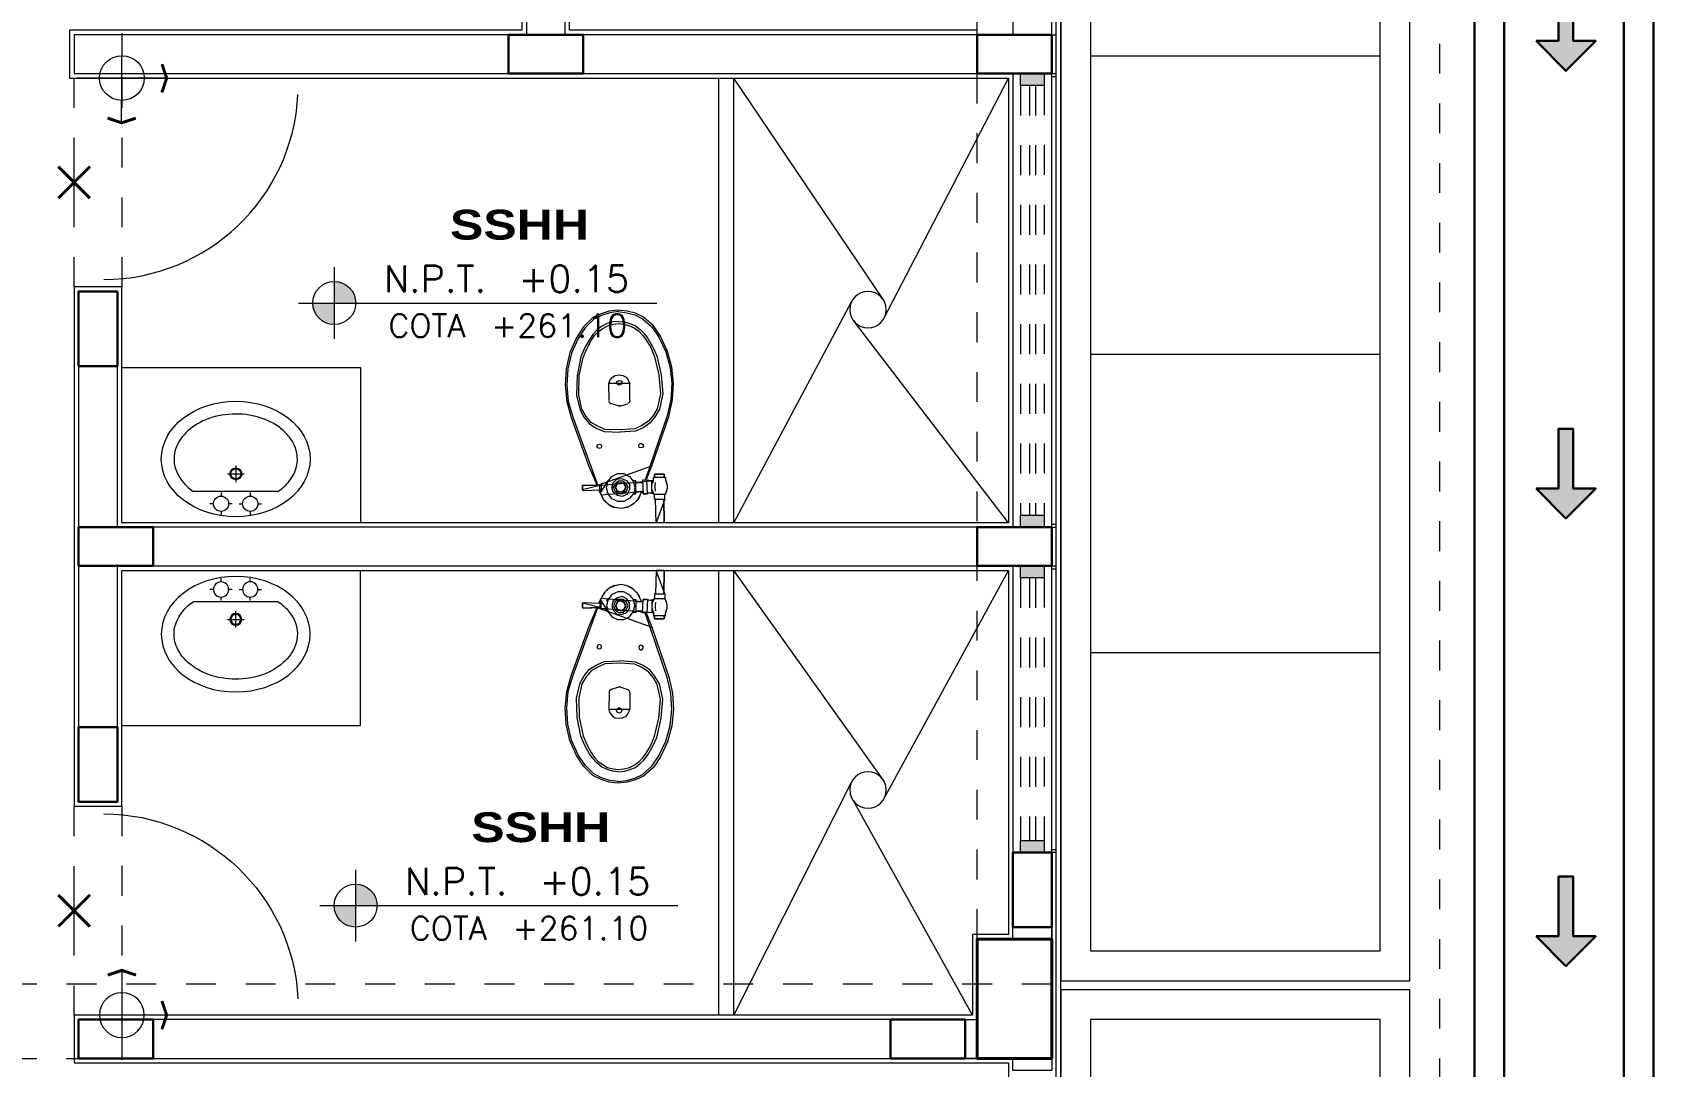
# Model space of a CAD drawing. Header units: metres. Extents: x 349703 to 349913, y 9282546 to 9282694.
# Drawn here: x 349792.72 to 349798.15, y 9282649.45 to 9282652.92 of the extents above; entities that cross this region are included whole.
import ezdxf
from ezdxf.enums import TextEntityAlignment as Align

# ---------------------------------------------------------------- set-up
doc = ezdxf.new("R2010")
doc.units = ezdxf.units.M
doc.header["$LTSCALE"] = 0.25
for name, pattern in [('01 nivel$0$HIDDEN2', [0.1875, 0.125, -0.0625]), ('B. SUM 2$0$HIDDEN', [0.375, 0.25, -0.125]), ('DASHED2', [0.762, 0.635, -0.127])]:
    doc.linetypes.add(name, pattern=pattern)
for name, color, linetype, lineweight in [('.', 7, 'Continuous', 0), ('0_ CUNETAS', 160, 'Continuous', 5), ('0_VANOS', 30, 'Continuous', 9), ('ARQ-FONDO', 253, 'CONTINUOUS', 9), ('CUNETAS-RED', 5, 'CONTINUOUS', 18)]:
    doc.layers.add(name, color=color, linetype=linetype, lineweight=lineweight)
doc.styles.add('MOYO2', font='arialbd.ttf', dxfattribs={"width": 1.2})
doc.styles.add('TM-DIM', font='romans.shx')

# ---------------------------------------------------------------- blocks, each defined once
blk = doc.blocks.new('jkveirvierbwe')
at = {"layer": 'ARQ-FONDO', "linetype": 'Continuous', "lineweight": -2}
for p, q in [((349203.1924, 9283045.3895), (349203.1906, 9283045.4461)), ((349203.2619, 9283045.3913), (349203.2619, 9283045.4461)), ((349203.1924, 9283045.3858), (349203.1924, 9283045.3876)), ((349203.1924, 9283045.384), (349203.1924, 9283045.3858)), ((349203.1943, 9283045.3821), (349203.1924, 9283045.384)), ((349203.1961, 9283045.3821), (349203.1943, 9283045.3821)), ((349203.1961, 9283045.3803), (349203.1961, 9283045.3821)), ((349203.1979, 9283045.3785), (349203.1961, 9283045.3803)), ((349203.1997, 9283045.3785), (349203.1979, 9283045.3785)), ((349203.2235, 9283045.3712), (349203.1997, 9283045.3785)), ((349203.2253, 9283045.3712), (349203.2235, 9283045.3712)), ((349203.2272, 9283045.3693), (349203.2253, 9283045.3712)), ((349203.2253, 9283045.3712), (349203.2253, 9283045.3712)), ((349203.229, 9283045.3712), (349203.2272, 9283045.3693)), ((349203.2272, 9283045.3693), (349203.2272, 9283045.3693)), ((349203.2272, 9283045.3693), (349203.2272, 9283045.3693)), ((349203.2308, 9283045.3712), (349203.229, 9283045.3712)), ((349203.229, 9283045.3712), (349203.229, 9283045.3712)), ((349203.2308, 9283045.3712), (349203.2546, 9283045.3785)), ((349203.2564, 9283045.3803), (349203.2546, 9283045.3785)), ((349203.2582, 9283045.3821), (349203.2564, 9283045.3803)), ((349203.2564, 9283045.3803), (349203.2564, 9283045.3803)), ((349203.2601, 9283045.384), (349203.2582, 9283045.3821)), ((349203.2619, 9283045.3876), (349203.2601, 9283045.3858)), ((349203.2601, 9283045.3858), (349203.2601, 9283045.384)), ((349203.2619, 9283045.3913), (349203.2619, 9283045.3895)), ((349203.2619, 9283045.3895), (349203.2619, 9283045.3876)), ((349203.1047, 9283045.0879), (349203.1029, 9283045.0897)), ((349203.282, 9283045.1153), (349203.3039, 9283045.1153)), ((349203.3185, 9283045.119), (349203.335, 9283045.1208)), ((349203.3405, 9283045.1208), (349203.335, 9283045.1208)), ((349203.335, 9283045.0787), (349203.335, 9283045.1208)), ((349203.335, 9283045.1043), (349203.3368, 9283045.1098)), ((349203.335, 9283045.1007), (349203.335, 9283045.1043)), ((349203.335, 9283045.0952), (349203.335, 9283045.1007)), ((349203.3368, 9283045.0897), (349203.335, 9283045.0952)), ((349203.3368, 9283045.1098), (349203.3387, 9283045.1153)), ((349203.3387, 9283045.0842), (349203.3368, 9283045.0897)), ((349203.3387, 9283045.1153), (349203.3405, 9283045.1208)), ((349203.3807, 9283045.1317), (349203.3405, 9283045.1317)), ((349203.3405, 9283045.1208), (349203.3405, 9283045.1317)), ((349203.3405, 9283045.1208), (349203.3405, 9283045.1226)), ((349203.3405, 9283045.1208), (349203.3405, 9283045.1208)), ((349203.3807, 9283045.1317), (349203.3807, 9283045.1244)), ((349203.3807, 9283045.1244), (349203.3843, 9283045.1153)), ((349203.3843, 9283045.1153), (349203.3862, 9283045.1062)), ((349203.3862, 9283045.0952), (349203.3843, 9283045.0861)), ((349203.3862, 9283045.1062), (349203.3862, 9283045.0952)), ((349203.1687, 9283045.0824), (349203.165, 9283045.0842)), ((349203.1705, 9283045.0623), (349203.165, 9283045.0733)), ((349203.1778, 9283045.0532), (349203.1705, 9283045.0623)), ((349203.187, 9283045.044), (349203.1778, 9283045.0532)), ((349203.1961, 9283045.0367), (349203.187, 9283045.044)), ((349203.2071, 9283045.0312), (349203.1961, 9283045.0367)), ((349203.2674, 9283045.0385), (349203.2564, 9283045.0331)), ((349203.2765, 9283045.0458), (349203.2674, 9283045.0385)), ((349203.2856, 9283045.055), (349203.2765, 9283045.0458)), ((349203.282, 9283045.0842), (349203.3039, 9283045.0842)), ((349203.293, 9283045.0641), (349203.2856, 9283045.055)), ((349203.2966, 9283045.0751), (349203.293, 9283045.0641)), ((349203.3058, 9283045.0769), (349203.3039, 9283045.0842)), ((349203.3076, 9283045.0769), (349203.3058, 9283045.0769)), ((349203.3167, 9283045.0769), (349203.3076, 9283045.0769)), ((349203.3204, 9283045.0769), (349203.3167, 9283045.0769)), ((349203.3204, 9283045.0787), (349203.3204, 9283045.0769)), ((349203.3423, 9283045.0787), (349203.335, 9283045.0787)), ((349203.3405, 9283045.0787), (349203.3387, 9283045.0842)), ((349203.3423, 9283045.0787), (349203.3405, 9283045.0787)), ((349203.3423, 9283045.0769), (349203.3423, 9283045.0787)), ((349203.3423, 9283045.0751), (349203.3423, 9283045.0787)), ((349203.3423, 9283045.0751), (349203.3423, 9283045.0769)), ((349203.3441, 9283045.0586), (349203.3441, 9283045.0751)), ((349203.3807, 9283045.0751), (349203.3789, 9283045.0751)), ((349203.3789, 9283045.0586), (349203.3789, 9283045.0751)), ((349203.3843, 9283045.0861), (349203.3807, 9283045.0769)), ((349203.3807, 9283045.0769), (349203.3807, 9283045.0751)), ((349203.2199, 9283045.0294), (349203.2071, 9283045.0312)), ((349203.2326, 9283045.0276), (349203.2199, 9283045.0294)), ((349203.2436, 9283045.0294), (349203.2326, 9283045.0276)), ((349203.2564, 9283045.0331), (349203.2436, 9283045.0294))]:
    blk.add_line(p, q, dxfattribs=at)
for points in [[(349203.335, 9283045.1208), (349203.3185, 9283045.1226), (349203.3167, 9283045.1226), (349203.335, 9283045.1701), (349203.3917, 9283045.3364), (349203.4044, 9283045.3913), (349203.4081, 9283045.4461), (349203.4026, 9283045.5009), (349203.388, 9283045.5539), (349203.3642, 9283045.6051), (349203.3405, 9283045.6398), (349203.3076, 9283045.6691), (349203.2802, 9283045.6819), (349203.2527, 9283045.6892), (349203.2217, 9283045.6928), (349203.1924, 9283045.6892), (349203.165, 9283045.6801), (349203.1376, 9283045.6673), (349203.1065, 9283045.6362), (349203.0828, 9283045.5996), (349203.0608, 9283045.5503), (349203.0481, 9283045.4955), (349203.0444, 9283045.4406), (349203.0499, 9283045.3858), (349203.0645, 9283045.3328), (349203.1248, 9283045.1665), (349203.1522, 9283045.1043), (349203.1047, 9283045.1062), (349203.1029, 9283045.1043), (349203.1029, 9283045.0897), (349203.1047, 9283045.0879), (349203.1614, 9283045.0897), (349203.1614, 9283045.1043), (349203.1632, 9283045.1062), (349203.165, 9283045.1062)], [(349203.165, 9283045.6801), (349203.1376, 9283045.6673), (349203.1065, 9283045.6362), (349203.0828, 9283045.5996), (349203.0608, 9283045.5503), (349203.0481, 9283045.4955), (349203.0444, 9283045.4406), (349203.0499, 9283045.3858), (349203.0645, 9283045.3328), (349203.1248, 9283045.1665), (349203.1522, 9283045.1043), (349203.335, 9283045.1701), (349203.3917, 9283045.3364), (349203.4044, 9283045.3913), (349203.4081, 9283045.4461), (349203.4026, 9283045.5009), (349203.388, 9283045.5539), (349203.3642, 9283045.6051), (349203.3405, 9283045.6398), (349203.3076, 9283045.6691), (349203.2802, 9283045.6819), (349203.2527, 9283045.6892), (349203.2217, 9283045.6928), (349203.1924, 9283045.6892)], [(349203.2235, 9283045.6472), (349203.2418, 9283045.6453), (349203.2601, 9283045.6398), (349203.2765, 9283045.6325), (349203.2911, 9283045.6216), (349203.3039, 9283045.6088), (349203.3149, 9283045.5942), (349203.3313, 9283045.5667), (349203.3441, 9283045.5357), (349203.3588, 9283045.4754), (349203.3642, 9283045.4114), (349203.3533, 9283045.362), (349203.3405, 9283045.3401), (349203.324, 9283045.32), (349203.3021, 9283045.3054), (349203.2783, 9283045.2944), (349203.229, 9283045.2908), (349203.1778, 9283045.2926), (349203.1541, 9283045.3036), (349203.1321, 9283045.3163), (349203.1157, 9283045.3364), (349203.1011, 9283045.3602), (349203.0901, 9283045.4077), (349203.0919, 9283045.4717), (349203.1047, 9283045.5338), (349203.1175, 9283045.5631), (349203.1321, 9283045.5905), (349203.1431, 9283045.6069), (349203.1559, 9283045.6197), (349203.1705, 9283045.6307), (349203.187, 9283045.6398), (349203.2052, 9283045.6453)], [(349203.1906, 9283045.4461), (349203.1943, 9283045.4571), (349203.2034, 9283045.468), (349203.2125, 9283045.4735), (349203.2253, 9283045.4754), (349203.2381, 9283045.4735), (349203.2491, 9283045.468), (349203.2564, 9283045.4589), (349203.2619, 9283045.4461)], [(349203.2326, 9283045.4552), (349203.2363, 9283045.4498), (349203.2326, 9283045.4443), (349203.2253, 9283045.4406), (349203.2199, 9283045.4443), (349203.2162, 9283045.4479), (349203.218, 9283045.4534), (349203.2253, 9283045.4571)], [(349203.1541, 9283045.2414), (349203.1595, 9283045.2432), (349203.165, 9283045.2414), (349203.1668, 9283045.2359), (349203.165, 9283045.2304), (349203.1595, 9283045.2286), (349203.1541, 9283045.2304), (349203.1504, 9283045.2359)], [(349203.293, 9283045.2432), (349203.2984, 9283045.2469), (349203.3039, 9283045.2432), (349203.3076, 9283045.2378), (349203.3039, 9283045.2323), (349203.2984, 9283045.2304), (349203.293, 9283045.2323), (349203.2911, 9283045.2378)], [(349203.1888, 9283045.119), (349203.2016, 9283045.1354), (349203.2199, 9283045.1445), (349203.2418, 9283045.1445), (349203.2601, 9283045.1354), (349203.2729, 9283045.119), (349203.2783, 9283045.0989), (349203.2747, 9283045.0787), (349203.2619, 9283045.0623), (349203.2418, 9283045.0513), (349203.2217, 9283045.0513), (349203.2016, 9283045.0605), (349203.1888, 9283045.0769), (349203.1833, 9283045.097)], [(349203.377, 9283045.1317), (349203.377, 9283045.1427), (349203.3441, 9283045.1427), (349203.3441, 9283045.1317), (349203.3441, 9283045.1427), (349203.377, 9283045.1427)], [(349203.1029, 9283045.0897), (349203.1029, 9283045.1043), (349203.1047, 9283045.1062), (349203.1614, 9283045.1043)], [(349203.3039, 9283045.0842), (349203.3003, 9283045.0842), (349203.2966, 9283045.0751), (349203.2875, 9283045.0568), (349203.2729, 9283045.0422), (349203.2527, 9283045.0312), (349203.2326, 9283045.0276), (349203.2107, 9283045.0312), (349203.1906, 9283045.0404), (349203.176, 9283045.055), (349203.165, 9283045.0733), (349203.1577, 9283045.0897), (349203.165, 9283045.0733)], [(349203.1851, 9283045.1135), (349203.1687, 9283045.1116), (349203.165, 9283045.1098), (349203.165, 9283045.0842)], [(349203.2052, 9283045.1135), (349203.218, 9283045.1263), (349203.2345, 9283045.1281), (349203.2509, 9283045.1208), (349203.2601, 9283045.108), (349203.2601, 9283045.0897), (349203.2509, 9283045.0751), (349203.2363, 9283045.0678), (349203.2199, 9283045.0714), (349203.2052, 9283045.0824), (349203.2016, 9283045.097)], [(349203.2125, 9283045.1116), (349203.2235, 9283045.1208), (349203.2381, 9283045.1208), (349203.2491, 9283045.1116), (349203.2546, 9283045.0989), (349203.2491, 9283045.0842), (349203.2381, 9283045.0769), (349203.2235, 9283045.0769), (349203.2125, 9283045.0842), (349203.2071, 9283045.0989)], [(349203.2217, 9283045.0824), (349203.2125, 9283045.0989), (349203.2217, 9283045.1135), (349203.24, 9283045.1153), (349203.2491, 9283045.0989), (349203.24, 9283045.0824)], [(349203.2199, 9283045.1098), (349203.2308, 9283045.1153), (349203.2418, 9283045.1098), (349203.2473, 9283045.0989), (349203.2418, 9283045.0879), (349203.2308, 9283045.0824), (349203.2199, 9283045.0861), (349203.2144, 9283045.0989)], [(349203.3204, 9283045.0769), (349203.3185, 9283045.1226), (349203.3039, 9283045.1226), (349203.3058, 9283045.0769)], [(349203.335, 9283045.1208), (349203.3405, 9283045.1208)], [(349203.3496, 9283044.9801), (349203.3478, 9283045.0586), (349203.3441, 9283045.0586), (349203.3789, 9283045.0586)]]:
    blk.add_lwpolyline(points, close=True, dxfattribs=at)
for points in [[(349203.2235, 9283045.6874), (349203.1943, 9283045.6837), (349203.1668, 9283045.6746), (349203.1413, 9283045.6618), (349203.112, 9283045.6325), (349203.0883, 9283045.5978), (349203.0663, 9283045.5485), (349203.0535, 9283045.4955), (349203.0499, 9283045.4406), (349203.0554, 9283045.3858), (349203.07, 9283045.3346), (349203.1541, 9283045.1043)], [(349203.2217, 9283045.6874), (349203.2509, 9283045.6837), (349203.2783, 9283045.6764), (349203.3039, 9283045.6636), (349203.335, 9283045.6362), (349203.3588, 9283045.6015), (349203.3825, 9283045.5521), (349203.3971, 9283045.4991), (349203.4026, 9283045.4461), (349203.399, 9283045.3913), (349203.3862, 9283045.3383), (349203.3131, 9283045.1226)], [(349203.2235, 9283045.6545), (349203.2034, 9283045.6526), (349203.1851, 9283045.6472), (349203.1668, 9283045.638), (349203.1504, 9283045.6252), (349203.1376, 9283045.6106), (349203.1266, 9283045.5942), (349203.1102, 9283045.5667), (349203.0974, 9283045.5357), (349203.0846, 9283045.4717), (349203.0828, 9283045.4077), (349203.0956, 9283045.3566), (349203.1084, 9283045.3328), (349203.1266, 9283045.3109), (349203.1504, 9283045.2962), (349203.176, 9283045.2853), (349203.229, 9283045.2834)], [(349203.2235, 9283045.6545), (349203.2436, 9283045.6526), (349203.2619, 9283045.6472), (349203.2802, 9283045.6398), (349203.2966, 9283045.627), (349203.3094, 9283045.6143), (349203.3222, 9283045.5978), (349203.3387, 9283045.5686), (349203.3514, 9283045.5393), (349203.3661, 9283045.4754), (349203.3715, 9283045.4114), (349203.3606, 9283045.3602), (349203.346, 9283045.3364), (349203.3295, 9283045.3145), (349203.3058, 9283045.2981), (349203.2802, 9283045.2871), (349203.2272, 9283045.2834)], [(349203.165, 9283045.0879), (349203.1632, 9283045.0879), (349203.1632, 9283045.0897), (349203.1614, 9283045.0897)], [(349203.1888, 9283045.119), (349203.1851, 9283045.119), (349203.1851, 9283045.1116)], [(349203.2729, 9283045.0769), (349203.282, 9283045.0769), (349203.282, 9283045.1208), (349203.2729, 9283045.1208)], [(349203.3405, 9283045.1226), (349203.3405, 9283045.1317), (349203.3441, 9283045.1317)], [(349203.377, 9283045.1317), (349203.3807, 9283045.1317), (349203.3807, 9283045.1244), (349203.3825, 9283045.119), (349203.3843, 9283045.1116), (349203.3862, 9283045.1062), (349203.3862, 9283045.1007), (349203.3862, 9283045.0952), (349203.3843, 9283045.0879), (349203.3825, 9283045.0824), (349203.3807, 9283045.0769), (349203.3807, 9283045.0751), (349203.3423, 9283045.0751), (349203.3441, 9283045.0751)], [(349203.3478, 9283045.0861), (349203.3478, 9283045.0897), (349203.346, 9283045.0934), (349203.346, 9283045.097), (349203.346, 9283045.1007), (349203.346, 9283045.1043), (349203.346, 9283045.108), (349203.3478, 9283045.1116), (349203.3478, 9283045.1153)], [(349203.1851, 9283045.0842), (349203.1851, 9283045.0769), (349203.1888, 9283045.0769)], [(349203.335, 9283045.0806), (349203.3204, 9283045.0787), (349203.335, 9283045.0806), (349203.335, 9283045.0787), (349203.3405, 9283045.0787)], [(349203.3752, 9283045.0586), (349203.377, 9283044.9801), (349203.3496, 9283044.9801), (349203.3478, 9283045.0586)], [(349203.377, 9283044.9801), (349203.3752, 9283045.0586), (349203.3789, 9283045.0586), (349203.3789, 9283045.0751)]]:
    blk.add_lwpolyline(points, dxfattribs=at)
blk = doc.blocks.new('LAVATORIO OVALIN')
at = {"layer": 'ARQ-FONDO', "linetype": 'ByBlock', "lineweight": 0}
for p, q in [((-0.0873, -0.0513), (-0.1012, -0.0513)), ((-0.0573, -0.0213), (-0.0573, -0.0074)), ((-0.0134, -0.0513), (-0.0273, -0.0513)), ((0.014, -0.0513), (0.0279, -0.0513)), ((0.0579, -0.0213), (0.0579, -0.0074)), ((0.0879, -0.0513), (0.1018, -0.0513)), ((-0.1677, -0.1), (0.1683, -0.1)), ((-0.0573, -0.0953), (-0.0573, -0.0813)), ((0.0579, -0.0953), (0.0579, -0.0813)), ((0.0321, -0.1692), (-0.0329, -0.1692)), ((0.0321, -0.1692), (-0.0329, -0.1692)), ((-0.0004, -0.2017), (-0.0004, -0.1367))]:
    blk.add_line(p, q, dxfattribs=at)
for centre, radius in [((-0.0573, -0.0513), 0.03), ((0.0579, -0.0513), 0.03), ((-0.0004, -0.1692), 0.0234), ((-0.0004, -0.1692), 0.0197)]:
    blk.add_circle(centre, radius, dxfattribs=at)
blk.add_ellipse((0, -0.2275), major_axis=(0.2931, 0), ratio=0.776272, dxfattribs=at)
blk.add_open_spline([(-0.1677, -0.1), (-0.1836, -0.111), (-0.1974, -0.1234), (-0.2436, -0.1796), (-0.2518, -0.2284), (-0.2166, -0.3204), (-0.1693, -0.3648), (-0.0391, -0.4105), (0.0413, -0.4102), (0.1709, -0.3637), (0.2177, -0.3191), (0.2403, -0.258), (0.2431, -0.2427), (0.2431, -0.2275), (0.2431, -0.1822), (0.2176, -0.1348), (0.1683, -0.1)], degree=3, knots=[2.306856, 2.306856, 2.306856, 2.306856, 2.57267, 2.57267, 3.430227, 3.430227, 4.287783, 4.287783, 5.14534, 5.14534, 6.002897, 6.002897, 6.283185, 6.283185, 6.283185, 7.116264, 7.116264, 7.116264, 7.116264], dxfattribs=at)
blk = doc.blocks.new('*U932')
blk.add_arc((0.0224, 0.0482), 0.6526, 0.1579, 87.0814)
blk = doc.blocks.new('CAMBIOPISO')
at = {"layer": 'ARQ-FONDO'}
blk.add_line((-0.1, 0), (0.1, 0), dxfattribs=at)
at = {"layer": 'ARQ-FONDO', "const_width": 0.01}
for points in [[(-0.053, -0.053), (0.053, 0.053)], [(-0.053, 0.053), (0.053, -0.053)]]:
    blk.add_lwpolyline(points, dxfattribs=at)
blk = doc.blocks.new('*U674')
at = {"linetype": 'Continuous', "true_color": 0xbebebe}
for points in [[(3032.1314, 1351.1888), (3032.1314, 1351.2688), (3032.1714, 1351.2688), (3032.1714, 1351.1888)], [(3033.0514, 1351.1888), (3033.0514, 1351.2688), (3033.0914, 1351.2688), (3033.0914, 1351.1888)]]:
    blk.add_hatch(color=9, dxfattribs=at).paths.add_polyline_path(points)
at = {"layer": '0_VANOS', "linetype": 'Continuous'}
for p, q in [((3032.1314, 1351.2688), (3032.1714, 1351.2688)), ((3032.1314, 1351.2688), (3032.1314, 1351.1888)), ((3032.1714, 1351.2688), (3032.1714, 1351.1888)), ((3033.0514, 1351.1888), (3033.0514, 1351.2688)), ((3033.0514, 1351.2688), (3033.0914, 1351.2688)), ((3033.0914, 1351.2688), (3033.0914, 1351.1888)), ((3032.1714, 1351.1888), (3032.1314, 1351.1888)), ((3033.0914, 1351.1888), (3033.0514, 1351.1888))]:
    blk.add_line(p, q, dxfattribs=at)
at = {"layer": '0_VANOS', "linetype": '01 nivel$0$HIDDEN2', "ltscale": 0.5}
for p, q in [((3032.1708, 1351.2688), (3033.0508, 1351.2688)), ((3032.1714, 1351.2388), (3033.0514, 1351.2388)), ((3032.1714, 1351.2188), (3033.0514, 1351.2188)), ((3032.1714, 1351.1888), (3033.0514, 1351.1888))]:
    blk.add_line(p, q, dxfattribs=at)
at = {"layer": '0_VANOS', "linetype": '01 nivel$0$HIDDEN2'}
blk.add_line((3033.0514, 1351.2688), (3033.0914, 1351.2688), dxfattribs=at)
blk = doc.blocks.new('*U675')
at = {"linetype": 'Continuous', "true_color": 0xbebebe}
for points in [[(3032.1314, 1351.1888), (3032.1314, 1351.2688), (3032.1714, 1351.2688), (3032.1714, 1351.1888)], [(3033.6114, 1351.1888), (3033.6114, 1351.2688), (3033.6514, 1351.2688), (3033.6514, 1351.1888)]]:
    blk.add_hatch(color=9, dxfattribs=at).paths.add_polyline_path(points)
at = {"layer": '0_VANOS', "linetype": 'Continuous'}
for p, q in [((3032.1314, 1351.2688), (3032.1714, 1351.2688)), ((3032.1314, 1351.2688), (3032.1314, 1351.1888)), ((3032.1714, 1351.2688), (3032.1714, 1351.1888)), ((3033.6114, 1351.1888), (3033.6114, 1351.2688)), ((3033.6114, 1351.2688), (3033.6514, 1351.2688)), ((3033.6514, 1351.2688), (3033.6514, 1351.1888)), ((3032.1714, 1351.1888), (3032.1314, 1351.1888)), ((3033.6514, 1351.1888), (3033.6114, 1351.1888))]:
    blk.add_line(p, q, dxfattribs=at)
at = {"layer": '0_VANOS', "linetype": '01 nivel$0$HIDDEN2', "ltscale": 0.5}
for p, q in [((3032.1708, 1351.2688), (3033.6108, 1351.2688)), ((3032.1714, 1351.2388), (3033.6114, 1351.2388)), ((3032.1714, 1351.2188), (3033.6114, 1351.2188)), ((3032.1714, 1351.1888), (3033.6114, 1351.1888))]:
    blk.add_line(p, q, dxfattribs=at)
at = {"layer": '0_VANOS', "linetype": '01 nivel$0$HIDDEN2'}
blk.add_line((3033.6114, 1351.2688), (3033.6514, 1351.2688), dxfattribs=at)
blk = doc.blocks.new('INICIO 1')
at = {"layer": 'ARQ-FONDO'}
for p, q in [((0, -0.15), (0, 0.15)), ((-0.15, 0), (0.15, 0))]:
    blk.add_line(p, q, dxfattribs=at)
at = {"layer": 'ARQ-FONDO', "const_width": 0.01}
for points in [[(-0.1342, -0.0474), (-0.15, 0), (-0.1342, 0.0474)], [(0.0474, -0.1342), (0, -0.15), (-0.0474, -0.1342)]]:
    blk.add_lwpolyline(points, dxfattribs=at)
at = {"layer": 'ARQ-FONDO'}
blk.add_circle((0, 0), 0.075, dxfattribs=at)
blk = doc.blocks.new('MODULO MADRE')
at = {"layer": 'ARQ-FONDO'}
for p, q in [((350111.0615, 9282493.6075), (350112.5515, 9282493.6075)), ((350111.0615, 9282493.5575), (350112.5515, 9282493.5575)), ((350112.7115, 9282493.6075), (350114.2015, 9282493.6075)), ((350112.7115, 9282493.5575), (350114.2015, 9282493.5575))]:
    blk.add_line(p, q, dxfattribs=at)
for points in [[(350110.6265, 9282494.5424), (350110.6265, 9282494.6874), (350110.9015, 9282494.6874), (350111.3315, 9282494.6874)], [(350111.3315, 9282494.6874), (350111.6065, 9282494.6874), (350111.6065, 9282494.5424)], [(350111.6165, 9282494.6724), (350111.6165, 9282494.6874), (350112.5565, 9282494.6874)], [(350112.5565, 9282494.6724), (350112.5565, 9282494.6874)], [(350112.5665, 9282494.6874), (350112.6815, 9282494.6874)], [(350112.5665, 9282494.6724), (350112.5665, 9282494.6874)], [(350112.6815, 9282494.6874), (350112.6965, 9282494.6874)], [(350112.6965, 9282494.6724), (350112.6965, 9282494.6874)], [(350112.7065, 9282494.6874), (350114.2065, 9282494.6874)], [(350112.7065, 9282494.6724), (350112.7065, 9282494.6874)], [(350114.2065, 9282494.6724), (350114.2065, 9282494.6874)], [(350114.2165, 9282494.6874), (350114.3315, 9282494.6874)], [(350114.2165, 9282494.6724), (350114.2165, 9282494.6874)], [(350114.3315, 9282494.6874), (350114.3465, 9282494.6874)], [(350114.3465, 9282494.6724), (350114.3465, 9282494.6874)], [(350110.9015, 9282494.5274), (350110.6265, 9282494.5274)], [(350110.9015, 9282494.3974), (350110.9015, 9282494.5274)], [(350111.6165, 9282494.5274), (350111.3315, 9282494.5274), (350111.3315, 9282494.4074), (350111.0615, 9282494.4074), (350111.0615, 9282494.1324)], [(350112.5515, 9282494.4224), (350112.5515, 9282494.4224), (350112.5515, 9282494.5274), (350111.6165, 9282494.5274)], [(350111.782, 9282494.1076), (350112.5515, 9282494.5274)], [(350114.2015, 9282494.4224), (350114.2015, 9282494.4224), (350114.2015, 9282494.5274), (350112.7115, 9282494.5274), (350112.7115, 9282494.4224)], [(350112.7115, 9282494.5274), (350113.3889, 9282494.0081)], [(350113.3912, 9282494.1076), (350114.2015, 9282494.5274)], [(350110.9015, 9282494.1324), (350110.9015, 9282494.3974)], [(350111.0615, 9282494.4074), (350111.7796, 9282494.0081)], [(350112.5515, 9282491.6624), (350112.5515, 9282494.4224)], [(350112.6965, 9282494.4224), (350112.5665, 9282494.4224)], [(350112.5665, 9282494.4224), (350112.6965, 9282494.4224)], [(350112.7115, 9282494.4224), (350112.7115, 9282491.5574), (350113.2365, 9282491.5574)], [(350114.3615, 9282494.4224), (350114.3615, 9282493.0574), (350116.8215, 9282493.0574), (350116.8215, 9282492.8974), (350114.3615, 9282492.8974), (350114.3615, 9282491.3824), (350114.2015, 9282491.3824), (350114.2015, 9282494.4224)], [(350114.2165, 9282494.4224), (350114.3465, 9282494.4224)], [(350110.9015, 9282491.6624), (350110.9015, 9282494.1324)], [(350110.9165, 9282494.1324), (350111.0465, 9282494.1324)], [(350111.0465, 9282494.1324), (350110.9165, 9282494.1324)], [(350111.0615, 9282494.1324), (350111.0615, 9282491.6624)], [(350111.8452, 9282494.1108), (350112.5515, 9282493.6075)], [(350113.4545, 9282494.1108), (350114.2015, 9282493.6075)], [(350111.0615, 9282493.6075), (350111.8422, 9282494.0017)], [(350112.7115, 9282493.6075), (350113.4514, 9282494.0017)], [(350112.0315, 9282491.5574), (350112.0315, 9282492.3571), (350112.5515, 9282492.3571)], [(350113.2315, 9282491.5574), (350113.2315, 9282492.3571), (350112.7115, 9282492.3571)], [(350111.0615, 9282491.6624), (350111.0615, 9282491.3974), (350110.9015, 9282491.3974), (350110.9015, 9282491.6624)], [(350111.0465, 9282491.6624), (350110.9165, 9282491.6624)], [(350112.0265, 9282491.5574), (350112.5515, 9282491.5574), (350112.5515, 9282491.6624)], [(350112.6965, 9282491.6624), (350112.5665, 9282491.6624)], [(350112.0265, 9282491.3974), (350111.7615, 9282491.3974), (350111.7615, 9282491.5574), (350112.0265, 9282491.5574)], [(350113.2365, 9282491.5574), (350113.2365, 9282491.5574), (350113.5015, 9282491.5574), (350113.5015, 9282491.3974), (350113.2365, 9282491.3974)], [(350112.0265, 9282491.4124), (350112.0265, 9282491.5424)], [(350113.2365, 9282491.5424), (350113.2365, 9282491.4124)], [(350112.6815, 9282491.3974), (350112.0265, 9282491.3974)], [(350113.2365, 9282491.3974), (350112.6815, 9282491.3974)]]:
    blk.add_lwpolyline(points, dxfattribs=at)
for points in [[(350110.9165, 9282494.6724), (350110.8765, 9282494.6724), (350110.8765, 9282494.5424), (350110.9165, 9282494.5424)], [(350111.3565, 9282494.6724), (350111.3165, 9282494.6724), (350111.3165, 9282494.5424), (350111.3565, 9282494.5424)], [(350111.6065, 9282494.6724), (350112.5665, 9282494.6724), (350112.5665, 9282494.5424), (350111.6065, 9282494.5424)], [(350112.6965, 9282494.6724), (350114.2165, 9282494.6724), (350114.2165, 9282494.5424), (350112.6965, 9282494.5424)], [(350114.3465, 9282494.6724), (350115.8665, 9282494.6724), (350115.8665, 9282494.5424), (350114.3465, 9282494.5424)], [(350111.0465, 9282494.3824), (350111.0465, 9282494.4224), (350110.9165, 9282494.4224), (350110.9165, 9282494.3824)], [(350112.5665, 9282494.4224), (350112.6965, 9282494.4224), (350112.6965, 9282491.6624), (350112.5665, 9282491.6624)], [(350114.2165, 9282494.4224), (350114.3465, 9282494.4224), (350114.3465, 9282491.3974), (350114.2165, 9282491.3974)], [(350110.9165, 9282494.1324), (350111.0465, 9282494.1324), (350111.0465, 9282491.6624), (350110.9165, 9282491.6624)], [(350114.3465, 9282493.0424), (350116.8065, 9282493.0424), (350116.8065, 9282492.9124), (350114.3465, 9282492.9124)], [(350112.0265, 9282491.5424), (350112.5665, 9282491.5424), (350112.5665, 9282491.4124), (350112.0265, 9282491.4124)], [(350112.6965, 9282491.5424), (350113.2365, 9282491.5424), (350113.2365, 9282491.4124), (350112.6965, 9282491.4124)]]:
    blk.add_lwpolyline(points, close=True, dxfattribs=at)
at = {"layer": 'ARQ-FONDO', "lineweight": 40}
blk.add_lwpolyline([(350110.9165, 9282494.6724), (350111.3165, 9282494.6724), (350111.3165, 9282494.4224), (350110.9165, 9282494.4224)], close=True, dxfattribs=at)
at = {"layer": 'ARQ-FONDO', "lineweight": 30, "flags": 128}
for points in [[(350111.3565, 9282494.5424), (350111.3565, 9282494.6724), (350111.6065, 9282494.6724), (350111.6065, 9282494.5424), (350111.3565, 9282494.5424)], [(350112.5665, 9282494.6724), (350112.6965, 9282494.6724), (350112.6965, 9282494.4224), (350112.5665, 9282494.4224), (350112.5665, 9282494.6724)], [(350114.2165, 9282494.6724), (350114.3465, 9282494.6724), (350114.3465, 9282494.4224), (350114.2165, 9282494.4224), (350114.2165, 9282494.6724)], [(350110.9165, 9282494.3824), (350111.0465, 9282494.3824), (350111.0465, 9282494.1324), (350110.9165, 9282494.1324), (350110.9165, 9282494.3824)], [(350114.2165, 9282493.1024), (350114.3465, 9282493.1024), (350114.3465, 9282492.8524), (350114.2165, 9282492.8524), (350114.2165, 9282493.1024)], [(350110.9165, 9282491.6624), (350111.0465, 9282491.6624), (350111.0465, 9282491.4124), (350110.9165, 9282491.4124), (350110.9165, 9282491.6624)], [(350112.5665, 9282491.6624), (350112.6965, 9282491.6624), (350112.6965, 9282491.4124), (350112.5665, 9282491.4124), (350112.5665, 9282491.6624)], [(350112.0265, 9282491.5424), (350112.0265, 9282491.4124), (350111.7765, 9282491.4124), (350111.7765, 9282491.5424), (350112.0265, 9282491.5424)], [(350113.4865, 9282491.5424), (350113.4865, 9282491.4124), (350113.2365, 9282491.4124), (350113.2365, 9282491.5424), (350113.4865, 9282491.5424)]]:
    blk.add_lwpolyline(points, dxfattribs=at)
at = {"layer": 'ARQ-FONDO', "linetype": 'DASHED2', "ltscale": 0.3}
for points in [[(350111.7615, 9282491.5574), (350111.0615, 9282491.5574), (350111.0609, 9282491.3974), (350111.7615, 9282491.3974)], [(350114.2015, 9282491.5574), (350113.5015, 9282491.5574), (350113.5015, 9282491.3974), (350114.2015, 9282491.3974)]]:
    blk.add_lwpolyline(points, close=True, dxfattribs=at)
at = {"layer": 'ARQ-FONDO'}
for centre in [(350111.8162, 9282494.057), (350113.4254, 9282494.057)]:
    blk.add_circle(centre, 0.0611, dxfattribs=at)
at = {"layer": 'ARQ-FONDO', "xscale": -1}
for name, p in [('*U674', (353144.698, 9281143.3786)), ('*U675', (353146.348, 9281143.3786)), ('*U932', (350114.2015, 9282491.4474))]:
    blk.add_blockref(name, p, dxfattribs=at)
at = {"layer": 'ARQ-FONDO', "rotation": 90}
blk.add_blockref('jkveirvierbwe', (9633157.5316, 8933289.9975), dxfattribs=at)
at = {"layer": 'ARQ-FONDO', "xscale": -1}
for name, p, rotation in [('jkveirvierbwe', (-8932932.2685, 8933289.9975), 270), ('INICIO 1', (350114.2015, 9282491.5574), 180.2990686836464)]:
    blk.add_blockref(name, p, dxfattribs=dict(at, rotation=rotation))
at = {"layer": 'ARQ-FONDO'}
for name, p in [('*U932', (350111.0609, 9282491.4474)), ('CAMBIOPISO', (350111.4115, 9282491.3974)), ('CAMBIOPISO', (350113.8519, 9282491.3974))]:
    blk.add_blockref(name, p, dxfattribs=at)
at = {"layer": 'ARQ-FONDO', "extrusion": (-2.4e-15, -1.67142e-11, -1), "xscale": -0.8505000000000874, "yscale": 0.8505000000000874, "zscale": -0.8505000000000874, "rotation": 90.00381696064603}
blk.add_blockref('LAVATORIO OVALIN', (-350112.5315, 9282491.9388, -0.0002), dxfattribs=at)
at = {"layer": 'ARQ-FONDO', "extrusion": (2.4e-15, -1.67142e-11, -1), "xscale": 0.8505000000000874, "yscale": 0.8505000000000874, "zscale": -0.8505000000000874, "rotation": 269.996183039354}
blk.add_blockref('LAVATORIO OVALIN', (-350112.7315, 9282491.9388, -0.0002), dxfattribs=at)
at = {"layer": 'ARQ-FONDO', "xscale": 0.9999863742899391, "yscale": 0.9999863742899391, "zscale": 0.9999863742899391, "rotation": 180.0000001653733}
blk.add_blockref('INICIO 1', (350111.0615, 9282491.5574), dxfattribs=at)
blk = doc.blocks.new('KOINCOIEW')
at = {"layer": 'ARQ-FONDO', "linetype": 'B. SUM 2$0$HIDDEN', "flags": 128}
for points in [[(350104.3165, 9282483.0546), (350117.7665, 9282483.0546)], [(350110.9165, 9282477.5546), (350110.9165, 9282483.0546)], [(350111.1665, 9282477.5546), (350111.1665, 9282483.0546)], [(350104.3165, 9282482.8046), (350117.7665, 9282482.8046)]]:
    blk.add_lwpolyline(points, dxfattribs=at)
blk = doc.blocks.new('VEREDA MODULO MADRE')
at = {"layer": 'ARQ-FONDO', "linetype": 'B. SUM 2$0$HIDDEN'}
blk.add_lwpolyline([(350103.0165, 9282495.9724), (350119.0665, 9282495.9724), (350119.0665, 9282487.8724), (350103.0165, 9282487.8724)], close=True, dxfattribs=at)
at = {"layer": 'ARQ-FONDO'}
for points in [[(350107.1465, 9282495.8724), (350111.1465, 9282495.8724), (350111.1465, 9282494.7024), (350107.1465, 9282494.7024), (350107.1465, 9282495.8724)], [(350111.1765, 9282495.8724), (350115.1765, 9282495.8724), (350115.1765, 9282494.7024), (350111.1765, 9282494.7024), (350111.1765, 9282495.8724)]]:
    blk.add_lwpolyline(points, dxfattribs=at)
at = {"layer": 'ARQ-FONDO', "flags": 128}
for points in [[(350107.2465, 9282495.7724), (350111.0465, 9282495.7724), (350111.0465, 9282494.8024), (350107.2465, 9282494.8024)], [(350111.2765, 9282495.7724), (350115.0765, 9282495.7724), (350115.0765, 9282494.8024), (350111.2765, 9282494.8024)]]:
    blk.add_lwpolyline(points, close=True, dxfattribs=at)
for points in [[(350112.2765, 9282494.8024), (350112.2765, 9282495.7724)], [(350113.2765, 9282494.8024), (350113.2765, 9282495.7724)], [(350114.2765, 9282494.8024), (350114.2765, 9282495.7724)]]:
    blk.add_lwpolyline(points, dxfattribs=at)
blk = doc.blocks.new('*U591')
h = blk.add_hatch(color=251)
h.paths.add_polyline_path([(0.75, -0.1724), (0.75, -0.2324), (0.81, -0.2324, 0.414214)])
h.paths.add_polyline_path([(0.75, -0.2324), (0.69, -0.2324, 0.414214), (0.75, -0.2924)])
at = {"color": 2}
for p, q in [((0.75, -0.1324), (0.75, -0.3324)), ((0.65, -0.2324), (1.65, -0.2324))]:
    blk.add_line(p, q, dxfattribs=at)
blk.add_circle((0.75, -0.2324), 0.06, dxfattribs=at)
at = {"color": 2, "style": 'TM-DIM'}
blk.add_text('COTA', height=0.065, rotation=360, dxfattribs=at).set_placement((1.0088, -0.3282), align=Align.CENTER)
for tag, p, height in [('NIV_P', (0.8881, -0.2024), 0.075), ('VALOR_P', (1.2641, -0.2024), 0.075), ('COTA_P', (1.1884, -0.3282), 0.065)]:
    blk.add_attdef(tag, p, '', height=height, rotation=360, dxfattribs=at)
blk = doc.blocks.new('NOMBRES MODULO MADDRES')
at = {"layer": 'ARQ-FONDO', "xscale": 1.199999999999999, "yscale": 1.199999999999999, "zscale": 1.199999999999999}
for p in [(350156.9851, 9282478.3907, 0), (350157.0564, 9282476.3717, 0)]:
    blk.add_blockref('*U591', p, dxfattribs=at).add_auto_attribs({'NIV_P': 'N.P.T.', 'COTA_P': '+261.10', 'VALOR_P': '+0.15'})
at = {"layer": 'ARQ-FONDO', "lineweight": -2, "char_height": 0.1, "width": 2.666695, "attachment_point": 8, "style": 'MOYO2'}
for insert in [(350158.5054, 9282478.3229, 0), (350158.5767, 9282476.3039, 0)]:
    blk.add_mtext('SSHH', dxfattribs=dict(at, insert=insert))
blk = doc.blocks.new('*U2185')
at = {"layer": '.', "lineweight": 30}
h = blk.add_hatch(color=1, dxfattribs=at)
h.dxf.hatch_style = 1
h.paths.add_polyline_path([(-0.025, -0.05), (-0.1, -0.05), (0, -0.15), (0.1, -0.05), (0.025, -0.05), (0.025, 0.15), (-0.025, 0.15)])
at = {"layer": '0_ CUNETAS', "color": 1, "lineweight": 30}
blk.add_lwpolyline([(-0.1, -0.05), (-0.025, -0.05), (-0.025, 0.15), (0.025, 0.15), (0.025, -0.05), (0.1, -0.05), (0, -0.15)], close=True, dxfattribs=at)
blk = doc.blocks.new('*U2181')
at = {"layer": '0_ CUNETAS', "color": 0, "linetype": 'ByBlock', "lineweight": -2, "transparency": 16777216}
for p in [(0, 57), (0, 55.5), (0, 54)]:
    blk.add_blockref('*U2185', p, dxfattribs=at)
blk = doc.blocks.new('drenaje')
at = {"layer": 'CUNETAS-RED', "lineweight": 30}
for p, q in [((79.3947, -33.8858), (79.3947, -19.2104)), ((79.9947, -69.0709), (79.9947, -19.2104)), ((79.9947, -35.4309), (79.9947, -19.2104)), ((79.8947, -35.4309), (79.8947, -19.3104))]:
    blk.add_line(p, q, dxfattribs=at)
at = {"layer": 'CUNETAS-RED', "lineweight": 30, "flags": 128}
blk.add_lwpolyline([(79.4947, -34.1787), (79.4947, -69.0709), (79.8947, -69.0709), (79.8947, -19.3104), (79.4947, -19.3104), (79.4947, -34.1787)], dxfattribs=at)
at = {"layer": 'CUNETAS-RED', "lineweight": 0}
blk.add_blockref('*U2181', (79.7008, -79.6013), dxfattribs=at)

msp = doc.modelspace()

# ---------------------------------------------------------------- linework, layer by layer
at = {"layer": 'ARQ-FONDO'}
for points in [[(349796.1645, 9282642.8474), (349796.1645, 9282656.3574), (349790.6045, 9282656.3574), (349790.6045, 9282642.8474)], [(349790.6345, 9282656.3274), (349796.1486, 9282656.3274), (349796.1486, 9282643.1317), (349790.6345, 9282643.1317)]]:
    msp.add_lwpolyline(points, close=True, dxfattribs=at)

# ---------------------------------------------------------------- block references
at = {"layer": 'ARQ-FONDO', "xscale": -1, "rotation": 270}
for name, p in [('VEREDA MODULO MADRE', (-8932698.5378, 8932538.5608)), ('MODULO MADRE', (-8932698.5378, 8932538.5608)), ('KOINCOIEW', (-8932686.92, 8932538.5608))]:
    msp.add_blockref(name, p, dxfattribs=at)
at = {"layer": 'ARQ-FONDO'}
msp.add_blockref('NOMBRES MODULO MADDRES', (-364.154, 173.8967), dxfattribs=at)
at = {"layer": 'CUNETAS-RED', "lineweight": 30}
msp.add_blockref('drenaje', (349718.1559, 9282675.5378), dxfattribs=at)

doc.saveas('drawing.dxf')
